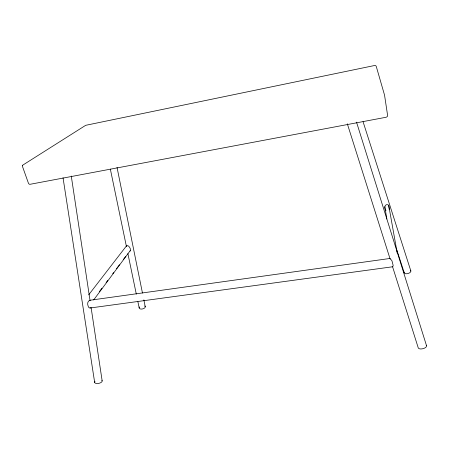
<?xml version="1.0" encoding="UTF-8"?>
<svg xmlns="http://www.w3.org/2000/svg" width="449" height="449" viewBox="0 0 449 449"><rect width="100%" height="100%" fill="white"/><g stroke="black" fill="none" stroke-linecap="round" stroke-linejoin="round"><path stroke-width="0.67" d="M389.283 209.728L388.778 205.687L388.065 204.699C384.411 203.627 383.867 208.813 386.005 210.817M126.422 246.271C128.004 243.925 130.827 248.46 130.536 250.228L93.684 299.943M130.35 250.75L129.98 251.137M99.414 291.581L101.917 288.23M106.093 282.64L107.76 280.406M112.772 273.699L113.603 272.582M116.527 268.67L119.451 264.758M123.206 259.724L125.709 256.373M88.666 294.87L126.478 245.872M89.598 300.297C86.831 301.767 87.415 305.432 88.953 307.677L90.03 308.008L392.757 266.757L393.178 265.511L391.938 260.734L389.979 258.467L89.598 300.297L89.94 300.516M90.445 307.773L90.03 308.008M392.712 266.74L392.471 266.414M396.579 249.279L404.167 272.582M363.045 121.685L410.869 271.016M347.33 123.823L390.091 258.91M392.42 266.268L418.249 347.857A4.277 1.964 -13.8 0 0 423.497 348.536A4.277 1.964 -13.8 0 0 426.247 345.287M356.523 122.145L426.539 345.736M110.347 169.116L126.466 246.726M127.892 253.59L136.305 294.112M137.877 301.666L139.162 307.851M117.026 167.376L142.462 293.034M143.854 299.904L145.246 306.768M388.778 205.687L397.27 253.337M384.838 206.619L386.836 219.022M63.034 177.77L94.66 382.43M71.273 176.053L90.053 300.589M91.096 307.503L102.153 380.842M410.307 270.225A3.452 1.79 -15.7 0 1 408.158 273.486A3.452 1.79 -15.7 0 1 404.229 272.094M101.923 380.421A3.828 1.774 -11.8 0 1 98.297 383.463A3.828 1.774 -11.8 0 1 94.98 381.459M144.774 306.01A3.098 1.656 -12.6 0 1 144.241 308.244A3.098 1.656 -12.6 0 1 140.324 308.94A3.098 1.656 -12.6 0 1 139.516 306.948M22.506 165.294L22.45 166.366L28.517 183.433L29.23 184.213L30.291 184.258L386.224 117.234L387.291 116.572L387.599 115.399L384.557 95.171L376.268 66.452L375.757 65.644L374.803 65.459L85.68 125.322L22.506 165.294"/></g></svg>
